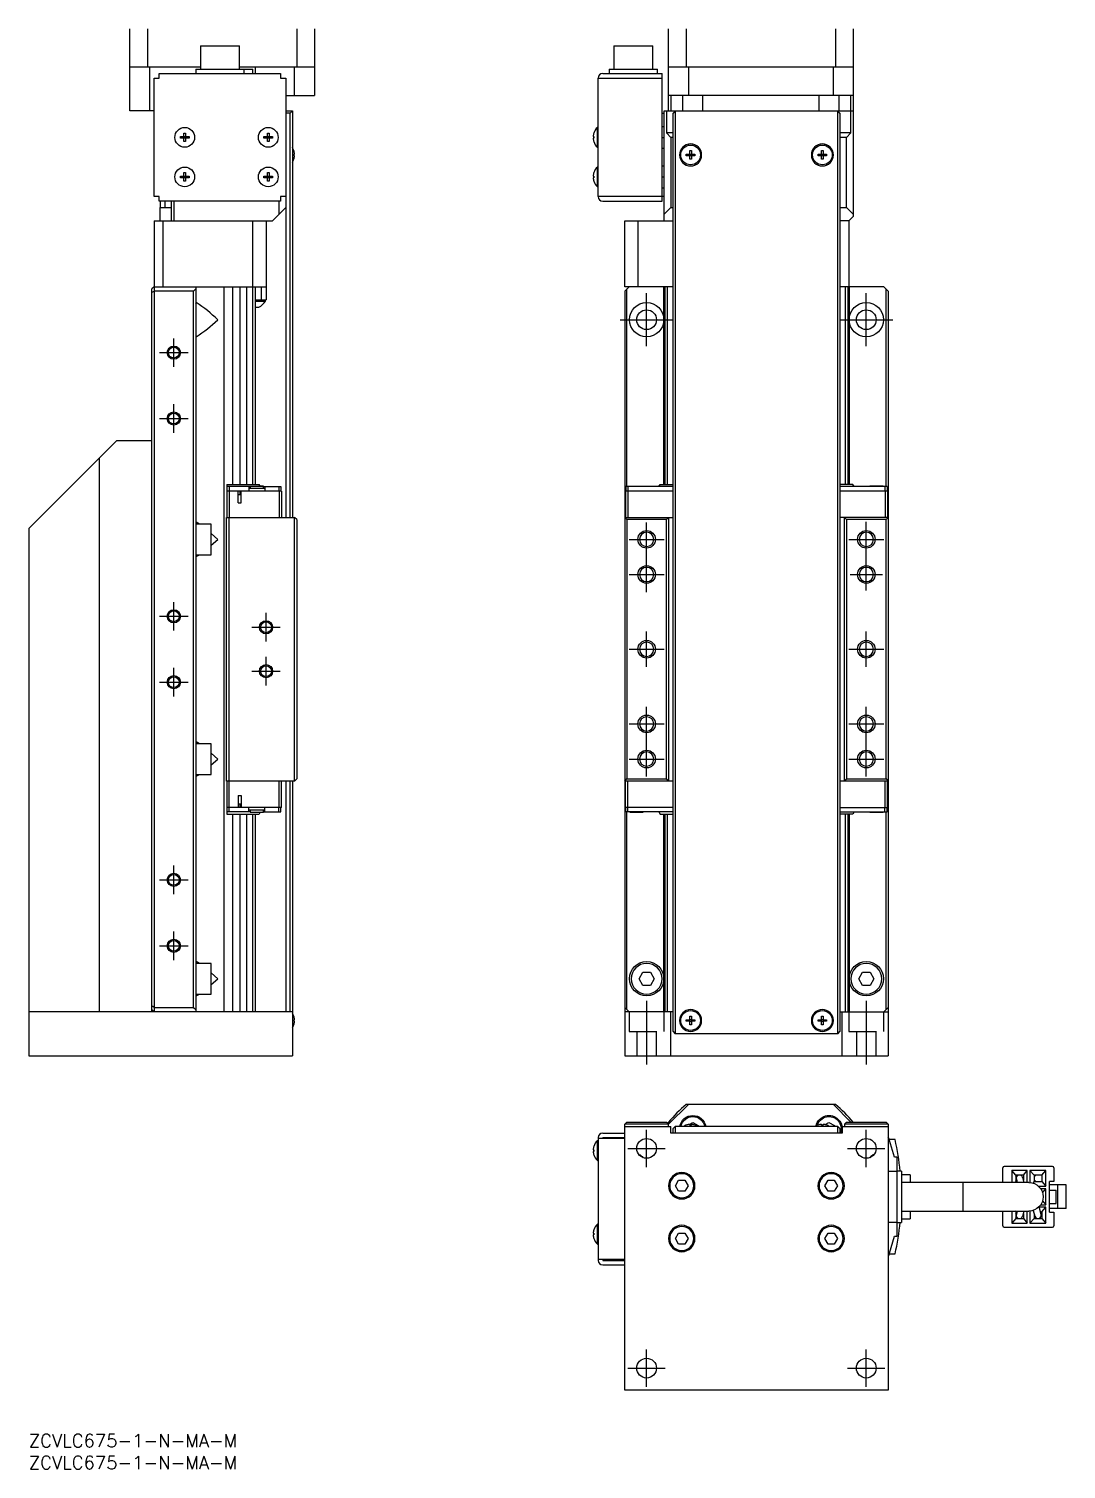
# Model space of a CAD drawing. Extents: x 0 to 531, y -8 to 573.
# Drawn here: x 0 to 236.1, y -8 to 319.8 of the extents above; entities that cross this region are included whole.
import ezdxf

# ---------------------------------------------------------------- set-up
doc = ezdxf.new("R2010")
doc.units = 0
doc.header["$LTSCALE"] = 0.5
doc.linetypes.add('CENTER', pattern=[50.8, 31.75, -6.35, 6.35, -6.35])
doc.linetypes.add('DASHED', pattern=[19.05, 12.7, -6.35])
for name, color, linetype in [('MSM_CENTER', 1, 'CENTER'), ('MSM_CONTINUOUS', 7, 'CONTINUOUS'), ('MSM_DASHED', 4, 'DASHED'), ('MSM_NARROW', 5, 'CONTINUOUS'), ('MSM_PART_NUMBER', 7, 'CONTINUOUS')]:
    doc.layers.add(name, color=color, linetype=linetype)
doc.styles.get("Standard").update_dxf_attribs({"font": 'txt.shx', "height": 3, "bigfont": 'bigfont.shx'})

msp = doc.modelspace()

# ---------------------------------------------------------------- linework, layer by layer
at = {"layer": 'MSM_CENTER'}
for p, q in [((140.63, 247.61), (140.63, 259.61)), ((190.63, 247.61), (190.63, 259.61)), ((134.63, 253.61), (146.63, 253.61)), ((184.63, 253.61), (196.63, 253.61)), ((33, 242.86), (33, 249.36)), ((29.75, 246.11), (36.25, 246.11)), ((33, 227.86), (33, 234.36)), ((29.75, 231.11), (36.25, 231.11)), ((140.63, 191.61), (140.63, 207.61)), ((190.63, 191.96), (190.63, 207.61)), ((136.63, 203.61), (144.63, 203.61)), ((186.63, 203.61), (194.63, 203.61)), ((136.63, 195.61), (144.63, 195.61)), ((186.98, 195.61), (194.28, 195.61)), ((33, 182.86), (33, 189.36)), ((54, 180.36), (54, 186.86)), ((29.75, 186.11), (36.25, 186.11)), ((50.75, 183.61), (57.25, 183.61)), ((140.63, 174.61), (140.63, 182.61)), ((190.63, 174.61), (190.63, 182.61)), ((136.63, 178.61), (144.63, 178.61)), ((186.63, 178.61), (194.63, 178.61)), ((33, 167.86), (33, 174.36)), ((54, 170.36), (54, 176.86)), ((29.75, 171.11), (36.25, 171.11)), ((50.75, 173.61), (57.25, 173.61)), ((140.63, 149.61), (140.63, 165.61)), ((190.63, 149.61), (190.63, 165.61)), ((136.63, 161.61), (144.63, 161.61)), ((186.63, 161.61), (194.63, 161.61)), ((136.63, 153.61), (144.63, 153.61)), ((186.63, 153.61), (194.63, 153.61)), ((33, 122.86), (33, 129.36)), ((29.75, 126.11), (36.25, 126.11)), ((33, 107.86), (33, 114.36)), ((29.75, 111.11), (36.25, 111.11)), ((140.63, 98.61), (140.63, 84.11)), ((190.63, 98.61), (190.63, 84.11)), ((140.63, 60.75), (140.63, 69.25)), ((190.63, 60.75), (190.63, 69.25)), ((136.38, 65), (144.88, 65)), ((186.38, 65), (194.88, 65)), ((140.63, 10.75), (140.63, 19.25)), ((190.63, 10.75), (190.63, 19.25)), ((136.38, 15), (144.88, 15)), ((186.38, 15), (194.88, 15))]:
    msp.add_line(p, q, dxfattribs=at)
at = {"layer": 'MSM_CONTINUOUS'}
for p, q in [((23, 301.11), (23, 319.81)), ((27.03, 319.81), (27.03, 311.11)), ((60.97, 319.81), (60.97, 311.11)), ((65, 319.81), (65, 304.61)), ((145.63, 301.11), (145.63, 319.81)), ((149.66, 319.81), (149.66, 311.11)), ((183.6, 319.81), (183.6, 311.11)), ((187.63, 319.81), (187.63, 277.11)), ((39.07, 315.91), (39.07, 310.61)), ((39.07, 315.91), (47.92, 315.91)), ((47.92, 310.61), (47.92, 315.91)), ((133.2, 315.91), (133.2, 310.61)), ((133.2, 315.91), (142.05, 315.91)), ((142.05, 310.61), (142.05, 315.91)), ((39.07, 311.11), (23, 311.11)), ((27.5, 311.11), (27.5, 301.11)), ((28.5, 308.61), (29.7, 308.61)), ((28.5, 281.61), (28.5, 308.61)), ((29.7, 308.61), (29.7, 309.61)), ((29.7, 309.61), (57.3, 309.61)), ((38, 310.61), (38, 309.61)), ((38, 310.61), (51, 310.61)), ((65, 311.11), (47.92, 311.11)), ((49, 309.61), (49, 310.61)), ((51, 309.61), (51, 310.61)), ((51.5, 311.11), (51.5, 309.61)), ((57.3, 309.61), (57.3, 308.61)), ((57.3, 308.61), (58.5, 308.61)), ((58.5, 308.61), (58.5, 208.61)), ((60.5, 304.61), (60.5, 311.11)), ((129.63, 281.61), (129.63, 308.61)), ((129.63, 308.61), (144.13, 308.61)), ((130.63, 309.61), (144.13, 309.61)), ((132.13, 310.61), (132.13, 309.61)), ((132.13, 310.61), (143.13, 310.61)), ((143.13, 309.61), (143.13, 310.61)), ((144.13, 280.61), (144.13, 309.61)), ((187.63, 311.11), (145.63, 311.11)), ((150.13, 311.11), (150.13, 304.61)), ((183.13, 304.61), (183.13, 311.11)), ((58.5, 304.61), (65, 304.61)), ((187.63, 304.61), (145.63, 304.61)), ((146.13, 304.61), (146.13, 301.11)), ((148.89, 301.11), (148.89, 304.61)), ((153.36, 304.61), (153.36, 301.11)), ((179.89, 301.11), (179.89, 304.61)), ((184.36, 304.61), (184.36, 301.11)), ((187.13, 296.11), (187.13, 304.61)), ((28.5, 301.11), (23, 301.11)), ((58.5, 301.11), (60, 301.11)), ((59.5, 300.61), (58.5, 300.61)), ((60, 301.11), (59.5, 300.61)), ((59.5, 208.61), (59.5, 300.61)), ((60, 301.11), (60, 208.61)), ((144.13, 300.61), (144.63, 300.61)), ((144.63, 276.11), (144.63, 301.11)), ((144.63, 301.11), (187.63, 301.11)), ((145.13, 301.11), (145.13, 296.11)), ((147.13, 301.11), (146.63, 300.61)), ((146.63, 91.61), (146.63, 300.61)), ((147.13, 301.11), (147.13, 91.11)), ((184.63, 300.61), (184.13, 301.11)), ((184.13, 91.11), (184.13, 301.11)), ((184.63, 300.61), (184.63, 91.61)), ((34.53, 294.93), (34.53, 295.29)), ((34.53, 295.29), (35.32, 295.29)), ((35.3, 294.93), (35.3, 295.29)), ((35.32, 296.08), (35.68, 296.08)), ((35.32, 295.29), (35.32, 296.08)), ((35.32, 295.31), (35.68, 295.31)), ((35.68, 296.08), (35.68, 295.29)), ((35.68, 295.29), (36.47, 295.29)), ((35.7, 295.29), (35.7, 294.93)), ((36.47, 295.29), (36.47, 294.93)), ((53.53, 295.29), (54.32, 295.29)), ((53.53, 294.93), (53.53, 295.29)), ((54.3, 294.93), (54.3, 295.29)), ((54.32, 296.08), (54.68, 296.08)), ((54.32, 295.29), (54.32, 296.08)), ((54.32, 295.31), (54.68, 295.31)), ((54.68, 296.08), (54.68, 295.29)), ((54.68, 295.29), (55.47, 295.29)), ((54.7, 295.29), (54.7, 294.93)), ((55.47, 295.29), (55.47, 294.93)), ((128.44, 295.29), (128.6, 295.29)), ((128.59, 296.09), (128.6, 296.08)), ((128.6, 295.29), (128.6, 294.93)), ((129.63, 297.36), (129.44, 297.36)), ((129.44, 292.86), (129.44, 297.36)), ((144.13, 297.61), (144.63, 297.61)), ((144.13, 295.11), (144.63, 295.11)), ((146.63, 296.11), (145.13, 296.11)), ((145.13, 296.11), (146.13, 295.11)), ((146.63, 295.11), (146.13, 295.11)), ((146.13, 295.11), (146.13, 279.11)), ((187.13, 296.11), (184.63, 296.11)), ((186.13, 295.11), (184.63, 295.11)), ((186.13, 295.11), (187.13, 296.11)), ((186.13, 279.11), (186.13, 295.11)), ((35.32, 294.93), (34.53, 294.93)), ((35.32, 294.14), (35.32, 294.93)), ((35.68, 294.92), (35.32, 294.92)), ((35.68, 294.14), (35.32, 294.14)), ((35.68, 294.93), (35.68, 294.14)), ((36.47, 294.93), (35.68, 294.93)), ((54.32, 294.93), (53.53, 294.93)), ((54.32, 294.14), (54.32, 294.93)), ((54.68, 294.92), (54.32, 294.92)), ((54.68, 294.14), (54.32, 294.14)), ((55.47, 294.93), (54.68, 294.93)), ((54.68, 294.93), (54.68, 294.14)), ((60.33, 292.08), (60.34, 292.09)), ((128.6, 294.93), (128.44, 294.93)), ((128.6, 294.14), (128.59, 294.13)), ((129.44, 292.86), (129.63, 292.86)), ((144.13, 292.61), (144.63, 292.61)), ((150.45, 292.08), (150.81, 292.08)), ((150.45, 291.29), (150.45, 292.08)), ((150.81, 292.08), (150.81, 291.29)), ((180.45, 292.08), (180.81, 292.08)), ((180.45, 291.29), (180.45, 292.08)), ((180.81, 292.08), (180.81, 291.29)), ((60.33, 291.29), (60.49, 291.29)), ((60.33, 290.93), (60.33, 291.29)), ((60.49, 290.93), (60.33, 290.93)), ((60.34, 290.13), (60.33, 290.14)), ((144.13, 288.61), (144.63, 288.61)), ((149.65, 290.93), (149.65, 291.29)), ((149.65, 291.29), (150.45, 291.29)), ((150.45, 290.93), (149.65, 290.93)), ((150.43, 290.93), (150.43, 291.29)), ((150.45, 291.31), (150.81, 291.31)), ((150.45, 290.14), (150.45, 290.93)), ((150.81, 290.92), (150.45, 290.92)), ((150.81, 290.14), (150.45, 290.14)), ((150.81, 291.29), (151.6, 291.29)), ((150.81, 290.93), (150.81, 290.14)), ((151.6, 290.93), (150.81, 290.93)), ((150.82, 291.29), (150.82, 290.93)), ((151.6, 291.29), (151.6, 290.93)), ((179.65, 290.93), (179.65, 291.29)), ((179.65, 291.29), (180.45, 291.29)), ((180.45, 290.93), (179.65, 290.93)), ((180.43, 290.93), (180.43, 291.29)), ((180.45, 291.31), (180.81, 291.31)), ((180.45, 290.14), (180.45, 290.93)), ((180.81, 290.92), (180.45, 290.92)), ((180.81, 290.14), (180.45, 290.14)), ((180.81, 291.29), (181.6, 291.29)), ((180.81, 290.93), (180.81, 290.14)), ((181.6, 290.93), (180.81, 290.93)), ((180.82, 291.29), (180.82, 290.93)), ((181.6, 291.29), (181.6, 290.93)), ((34.53, 285.93), (34.53, 286.29)), ((34.53, 286.29), (35.32, 286.29)), ((35.32, 285.93), (34.53, 285.93)), ((35.3, 285.93), (35.3, 286.29)), ((35.32, 287.08), (35.68, 287.08)), ((35.32, 286.29), (35.32, 287.08)), ((35.32, 286.31), (35.68, 286.31)), ((35.32, 285.14), (35.32, 285.93)), ((35.68, 285.92), (35.32, 285.92)), ((35.68, 287.08), (35.68, 286.29)), ((35.68, 286.29), (36.47, 286.29)), ((36.47, 285.93), (35.68, 285.93)), ((35.68, 285.93), (35.68, 285.14)), ((35.7, 286.29), (35.7, 285.93)), ((36.47, 286.29), (36.47, 285.93)), ((53.53, 286.29), (54.32, 286.29)), ((53.53, 285.93), (53.53, 286.29)), ((54.32, 285.93), (53.53, 285.93)), ((54.3, 285.93), (54.3, 286.29)), ((54.32, 286.29), (54.32, 287.08)), ((54.32, 287.08), (54.68, 287.08)), ((54.32, 286.31), (54.68, 286.31)), ((54.32, 285.14), (54.32, 285.93)), ((54.68, 285.92), (54.32, 285.92)), ((54.68, 287.08), (54.68, 286.29)), ((54.68, 286.29), (55.47, 286.29)), ((54.68, 285.93), (54.68, 285.14)), ((55.47, 285.93), (54.68, 285.93)), ((54.7, 286.29), (54.7, 285.93)), ((55.47, 286.29), (55.47, 285.93)), ((128.44, 286.29), (128.6, 286.29)), ((128.6, 285.93), (128.44, 285.93)), ((128.59, 287.09), (128.6, 287.08)), ((128.6, 286.29), (128.6, 285.93)), ((129.63, 288.36), (129.44, 288.36)), ((129.44, 283.86), (129.44, 288.36)), ((144.13, 286.11), (144.63, 286.11)), ((35.68, 285.14), (35.32, 285.14)), ((54.68, 285.14), (54.32, 285.14)), ((128.6, 285.14), (128.59, 285.13)), ((129.44, 283.86), (129.63, 283.86)), ((144.13, 283.61), (144.63, 283.61)), ((29.7, 281.61), (28.5, 281.61)), ((29.7, 280.61), (29.7, 281.61)), ((57.3, 280.61), (29.7, 280.61)), ((29.8, 279.11), (29.8, 276.11)), ((29.8, 279.11), (32.5, 279.11)), ((30, 279.11), (30, 280.61)), ((31, 280.61), (31, 279.11)), ((32.5, 276.11), (32.5, 280.61)), ((33, 280.61), (33, 276.11)), ((55.5, 276.11), (58.5, 279.11)), ((57, 277.61), (57, 280.61)), ((58.5, 281.61), (57.3, 281.61)), ((57.3, 281.61), (57.3, 280.61)), ((144.63, 281.61), (129.63, 281.61)), ((130.63, 280.61), (144.13, 280.61)), ((144.63, 277.61), (146.13, 279.11)), ((146.13, 279.11), (146.63, 279.11)), ((184.63, 279.11), (186.13, 279.11)), ((186.13, 279.11), (187.63, 277.61)), ((28.5, 276.11), (28.5, 260.11)), ((28.5, 276.11), (55.5, 276.11)), ((30.5, 276.11), (30.5, 261.11)), ((51, 261.11), (51, 276.11)), ((54, 276.11), (54, 258.11)), ((135.63, 261.11), (135.63, 276.11)), ((135.63, 276.11), (146.63, 276.11)), ((138.63, 276.11), (138.63, 261.11)), ((186.63, 276.11), (184.63, 276.11)), ((186.63, 276.11), (187.63, 277.11)), ((186.63, 276.11), (186.63, 261.11)), ((28.5, 261.11), (28, 260.61)), ((28, 96.11), (28, 260.61)), ((28, 259.91), (28.23, 259.95)), ((28.23, 259.95), (28.5, 260.11)), ((28.5, 261.11), (54, 261.11)), ((37.5, 260.11), (28.51, 260.11)), ((28.51, 260.11), (28.51, 97.11)), ((38, 260.61), (37.5, 260.11)), ((37.5, 97.11), (37.5, 260.11)), ((38, 261.11), (38, 96.11)), ((44.5, 96.11), (44.5, 261.11)), ((46.39, 261.11), (46.39, 216.11)), ((48, 261.11), (48, 216.11)), ((49.61, 216.11), (49.61, 261.11)), ((50.99, 216.11), (50.99, 261.11)), ((51.5, 261.11), (51.5, 216.11)), ((53, 258.11), (53, 261.11)), ((146.63, 261.11), (135.63, 261.11)), ((136.63, 261.11), (135.63, 260.11)), ((135.63, 260.11), (135.63, 86.11)), ((136.13, 215.61), (136.13, 260.61)), ((144.53, 216.11), (144.53, 261.11)), ((144.83, 216.11), (144.83, 261.11)), ((145.33, 261.11), (145.33, 216.11)), ((194.63, 261.11), (184.63, 261.11)), ((185.92, 216.11), (185.92, 261.11)), ((186.43, 261.11), (186.43, 216.11)), ((186.73, 261.11), (186.73, 216.11)), ((195.63, 260.11), (194.63, 261.11)), ((195.13, 215.61), (195.13, 260.61)), ((195.63, 260.11), (195.63, 86.11)), ((38, 257.35), (38.12, 257.51)), ((51.5, 258.11), (54, 258.11)), ((51.5, 257.86), (53.85, 257.86)), ((51.5, 256.46), (52.34, 256.46)), ((53.85, 257.86), (53.85, 258.11)), ((38, 249.87), (38.12, 249.71)), ((20, 226.11), (0, 206.11)), ((20, 226.11), (28, 226.11)), ((16, 222.11), (16, 96.11)), ((45.1, 216.11), (52.43, 216.11)), ((45.1, 216.11), (45.1, 208.61)), ((50.4, 215.61), (45.1, 215.61)), ((57.5, 214.61), (45.1, 214.61)), ((45.6, 215.61), (45.6, 208.61)), ((47.65, 211.91), (47.65, 214.61)), ((47.65, 213.81), (48.35, 213.81)), ((48, 214.61), (48, 213.81)), ((48.35, 211.91), (48.35, 214.61)), ((50.1, 215.61), (50.1, 214.61)), ((53.7, 215.21), (50.1, 215.21)), ((50.4, 215.66), (50.4, 215.21)), ((53.4, 215.66), (50.4, 215.66)), ((52.7, 215.66), (52.43, 216.11)), ((53.4, 215.71), (52.67, 215.71)), ((53.4, 215.21), (53.4, 215.71)), ((53.4, 215.61), (57.4, 215.61)), ((53.7, 215.61), (53.7, 214.61)), ((56.9, 215.61), (56.9, 214.61)), ((57, 214.61), (57, 208.61)), ((57.4, 215.61), (57.4, 214.61)), ((57.5, 214.61), (57.5, 208.61)), ((135.83, 214.61), (135.83, 208.61)), ((146.63, 214.61), (135.83, 214.61)), ((135.88, 215.61), (135.88, 214.61)), ((146.63, 215.61), (135.88, 215.61)), ((136.33, 214.61), (136.33, 208.61)), ((136.38, 215.61), (136.38, 214.61)), ((136.83, 215.66), (136.83, 215.61)), ((139.83, 215.66), (136.83, 215.66)), ((139.83, 215.61), (139.83, 215.66)), ((143.4, 215.61), (143.7, 216.11)), ((143.7, 216.11), (146.63, 216.11)), ((187.56, 216.11), (184.63, 216.11)), ((195.38, 215.61), (184.63, 215.61)), ((195.43, 214.61), (184.63, 214.61)), ((187.86, 215.61), (187.56, 216.11)), ((191.43, 215.71), (191.43, 215.61)), ((194.43, 215.71), (191.43, 215.71)), ((194.43, 215.61), (194.43, 215.71)), ((194.88, 215.61), (194.88, 214.61)), ((194.93, 214.61), (194.93, 208.61)), ((195.38, 215.61), (195.38, 214.61)), ((195.43, 214.61), (195.43, 208.61)), ((47.65, 211.91), (48.35, 211.91)), ((38.12, 207.51), (38, 207.35)), ((41.5, 207.11), (38, 207.11)), ((38.87, 207.11), (38.12, 207.51)), ((41.5, 200.11), (41.5, 207.11)), ((45, 148.61), (45, 208.61)), ((45, 208.61), (60.5, 208.61)), ((45.5, 208.61), (45.5, 148.61)), ((61, 208.11), (60.5, 208.61)), ((60.5, 148.61), (60.5, 208.61)), ((61, 208.11), (61, 149.11)), ((136.13, 208.11), (135.63, 208.61)), ((135.63, 208.61), (146.63, 208.61)), ((136.13, 208.11), (136.13, 149.11)), ((145.13, 208.11), (136.13, 208.11)), ((145.13, 208.11), (145.63, 208.61)), ((145.13, 149.11), (145.13, 208.11)), ((145.63, 208.61), (145.63, 148.61)), ((195.63, 208.61), (184.63, 208.61)), ((185.63, 148.61), (185.63, 208.61)), ((185.63, 208.61), (186.13, 208.11)), ((195.13, 208.11), (186.13, 208.11)), ((186.13, 208.11), (186.13, 149.11)), ((195.63, 208.61), (195.13, 208.11)), ((195.13, 149.11), (195.13, 208.11)), ((0, 206.11), (0, 86.11)), ((43, 203.61), (41.5, 204.93)), ((41.5, 202.29), (43, 203.61)), ((38, 200.11), (41.5, 200.11)), ((38.12, 199.71), (38.87, 200.11)), ((38, 199.87), (38.12, 199.71)), ((38.12, 157.51), (38, 157.35)), ((38.87, 157.11), (38.12, 157.51)), ((41.5, 157.11), (38, 157.11)), ((41.5, 150.11), (41.5, 157.11)), ((43, 153.61), (41.5, 154.93)), ((41.5, 152.29), (43, 153.61)), ((38, 150.11), (41.5, 150.11)), ((38, 149.87), (38.12, 149.71)), ((38.12, 149.71), (38.87, 150.11)), ((60.5, 148.61), (45, 148.61)), ((45.1, 148.61), (45.1, 141.11)), ((45.6, 141.61), (45.6, 148.61)), ((57, 142.61), (57, 148.61)), ((57.5, 142.61), (57.5, 148.61)), ((58.5, 148.61), (58.5, 96.11)), ((59.5, 96.11), (59.5, 148.61)), ((60, 148.61), (60, 86.11)), ((60.5, 148.61), (61, 149.11)), ((135.63, 148.61), (136.13, 149.11)), ((146.63, 148.61), (135.63, 148.61)), ((135.83, 142.61), (135.83, 148.61)), ((136.13, 149.11), (145.13, 149.11)), ((136.33, 142.61), (136.33, 148.61)), ((145.63, 148.61), (145.13, 149.11)), ((195.63, 148.61), (184.63, 148.61)), ((186.13, 149.11), (185.63, 148.61)), ((186.13, 149.11), (195.13, 149.11)), ((194.93, 142.61), (194.93, 148.61)), ((195.13, 149.11), (195.63, 148.61)), ((195.43, 142.61), (195.43, 148.61)), ((47.65, 145.31), (48.35, 145.31)), ((47.65, 145.31), (47.65, 142.61)), ((48.35, 145.31), (48.35, 142.61)), ((57.5, 142.61), (45.1, 142.61)), ((50.4, 141.61), (45.1, 141.61)), ((45.1, 141.11), (52.43, 141.11)), ((46.39, 141.11), (46.39, 96.11)), ((47.65, 143.41), (48.35, 143.41)), ((48, 143.41), (48, 142.61)), ((48, 141.11), (48, 96.11)), ((49.61, 96.11), (49.61, 141.11)), ((50.1, 141.61), (50.1, 142.61)), ((53.7, 142.01), (50.1, 142.01)), ((50.4, 142.01), (50.4, 141.51)), ((50.4, 141.51), (53.4, 141.51)), ((50.99, 96.11), (50.99, 141.11)), ((51.5, 141.11), (51.5, 96.11)), ((52.67, 141.51), (52.43, 141.11)), ((53.4, 141.51), (53.4, 142.01)), ((53.4, 141.61), (57.4, 141.61)), ((53.7, 141.61), (53.7, 142.61)), ((56.9, 141.61), (56.9, 142.61)), ((57.4, 141.61), (57.4, 142.61)), ((146.63, 142.61), (135.83, 142.61)), ((135.88, 141.61), (135.88, 142.61)), ((146.63, 141.61), (135.88, 141.61)), ((136.13, 96.61), (136.13, 141.61)), ((136.38, 141.61), (136.38, 142.61)), ((136.83, 141.61), (136.83, 141.51)), ((136.83, 141.51), (139.83, 141.51)), ((139.83, 141.51), (139.83, 141.61)), ((143.4, 141.61), (143.7, 141.11)), ((143.7, 141.11), (146.63, 141.11)), ((144.53, 96.11), (144.53, 141.11)), ((144.83, 96.11), (144.83, 141.11)), ((145.33, 141.11), (145.33, 96.11)), ((184.63, 142.61), (195.43, 142.61)), ((184.63, 141.61), (195.38, 141.61)), ((187.56, 141.11), (184.63, 141.11)), ((185.92, 96.11), (185.92, 141.11)), ((186.43, 141.11), (186.43, 96.11)), ((186.73, 141.11), (186.73, 96.11)), ((187.86, 141.61), (187.56, 141.11)), ((191.43, 141.61), (191.43, 141.56)), ((191.43, 141.56), (194.43, 141.56)), ((194.43, 141.56), (194.43, 141.61)), ((194.88, 141.61), (194.88, 142.61)), ((195.13, 96.61), (195.13, 141.61)), ((195.38, 141.61), (195.38, 142.61)), ((38.12, 107.51), (38, 107.35)), ((41.5, 107.11), (38, 107.11)), ((38.87, 107.11), (38.12, 107.51)), ((41.5, 100.11), (41.5, 107.11)), ((43, 103.61), (41.5, 104.93)), ((138.9, 103.61), (139.76, 105.11)), ((139.76, 105.11), (141.49, 105.11)), ((141.49, 105.11), (142.36, 103.61)), ((188.9, 103.61), (189.76, 105.11)), ((189.76, 105.11), (191.49, 105.11)), ((191.49, 105.11), (192.36, 103.61)), ((41.5, 102.29), (43, 103.61)), ((139.76, 102.11), (138.9, 103.61)), ((141.49, 102.11), (139.76, 102.11)), ((142.36, 103.61), (141.49, 102.11)), ((189.76, 102.11), (188.9, 103.61)), ((191.49, 102.11), (189.76, 102.11)), ((192.36, 103.61), (191.49, 102.11)), ((38, 100.11), (41.5, 100.11)), ((38, 99.87), (38.12, 99.71)), ((38.12, 99.71), (38.87, 100.11)), ((60, 96.11), (0, 96.11)), ((28.23, 97.27), (28, 97.31)), ((28, 96.61), (28.5, 96.11)), ((28.5, 97.11), (28.23, 97.27)), ((28.5, 97.11), (28.5, 96.11)), ((28.51, 97.11), (37.5, 97.11)), ((37.5, 97.11), (38, 96.61)), ((60.33, 95.08), (60.34, 95.09)), ((135.63, 97.11), (136.63, 96.11)), ((146.63, 96.11), (135.63, 96.11)), ((146.13, 86.11), (146.13, 96.11)), ((150.45, 95.08), (150.81, 95.08)), ((150.45, 94.29), (150.45, 95.08)), ((150.81, 95.08), (150.81, 94.29)), ((180.45, 95.08), (180.81, 95.08)), ((180.45, 94.29), (180.45, 95.08)), ((180.81, 95.08), (180.81, 94.29)), ((184.63, 96.11), (195.63, 96.11)), ((185.13, 86.11), (185.13, 96.11)), ((194.63, 96.11), (195.63, 97.11)), ((60.33, 94.29), (60.49, 94.29)), ((60.33, 93.93), (60.33, 94.29)), ((60.49, 93.93), (60.33, 93.93)), ((60.34, 93.13), (60.33, 93.14)), ((149.65, 94.29), (150.45, 94.29)), ((149.65, 93.93), (149.65, 94.29)), ((150.45, 93.93), (149.65, 93.93)), ((150.43, 93.93), (150.43, 94.29)), ((150.45, 94.31), (150.81, 94.31)), ((150.45, 93.14), (150.45, 93.93)), ((150.81, 93.92), (150.45, 93.92)), ((150.81, 93.14), (150.45, 93.14)), ((150.81, 94.29), (151.6, 94.29)), ((150.81, 93.93), (150.81, 93.14)), ((151.6, 93.93), (150.81, 93.93)), ((150.82, 94.29), (150.82, 93.93)), ((151.6, 94.29), (151.6, 93.93)), ((179.65, 93.93), (179.65, 94.29)), ((179.65, 94.29), (180.45, 94.29)), ((180.45, 93.93), (179.65, 93.93)), ((180.43, 93.93), (180.43, 94.29)), ((180.45, 94.31), (180.81, 94.31)), ((180.45, 93.14), (180.45, 93.93)), ((180.81, 93.92), (180.45, 93.92)), ((180.81, 93.14), (180.45, 93.14)), ((180.81, 94.29), (181.6, 94.29)), ((180.81, 93.93), (180.81, 93.14)), ((181.6, 93.93), (180.81, 93.93)), ((180.82, 94.29), (180.82, 93.93)), ((181.6, 94.29), (181.6, 93.93)), ((146.63, 91.61), (147.13, 91.11)), ((184.13, 91.11), (147.13, 91.11)), ((184.13, 91.11), (184.63, 91.61)), ((0, 86.11), (60, 86.11)), ((135.63, 86.11), (195.63, 86.11)), ((150.13, 75), (145.63, 70.5)), ((183.6, 75), (149.66, 75)), ((187.13, 71), (183.13, 75)), ((135.63, 70.5), (136.13, 71)), ((135.63, 10), (135.63, 70.5)), ((145.63, 70.5), (135.63, 70.5)), ((135.63, 70), (146.13, 70)), ((136.13, 71), (145.13, 71)), ((145.63, 70.5), (145.13, 71)), ((145.63, 70), (145.63, 70.97)), ((146.13, 68.5), (146.13, 70)), ((146.63, 69.5), (147.13, 70)), ((146.63, 68.5), (146.63, 69.5)), ((147.13, 70), (147.13, 68.5)), ((184.13, 70), (147.13, 70)), ((149.65, 70.33), (149.65, 70.34)), ((150.32, 70.48), (151.13, 70.94)), ((150.45, 70.33), (150.45, 70.49)), ((150.81, 70.33), (150.45, 70.33)), ((150.81, 70.49), (150.81, 70.33)), ((151.13, 70.94), (152.38, 70.22)), ((151.6, 70.34), (151.6, 70.33)), ((152.38, 70.22), (152.38, 70)), ((179.65, 70.33), (179.65, 70.34)), ((180.45, 70.33), (180.45, 70.49)), ((180.81, 70.33), (180.45, 70.33)), ((180.81, 70.49), (180.81, 70.33)), ((181.24, 70.43), (182.13, 70.94)), ((181.6, 70.34), (181.6, 70.33)), ((182.13, 70.94), (183.38, 70.22)), ((183.38, 70.22), (183.38, 70)), ((184.13, 68.5), (184.13, 70)), ((184.13, 70), (184.63, 69.5)), ((184.63, 69.5), (184.63, 68.5)), ((185.13, 70), (185.13, 68.5)), ((185.13, 70), (195.63, 70)), ((186.13, 71), (185.63, 70.5)), ((185.63, 70.5), (185.63, 70)), ((195.63, 70.5), (185.63, 70.5)), ((186.13, 71), (195.13, 71)), ((195.13, 71), (195.63, 70.5)), ((195.63, 70.5), (195.63, 10)), ((129.44, 62.25), (129.44, 66.75)), ((129.63, 66.75), (129.44, 66.75)), ((129.63, 67.5), (129.63, 39.5)), ((129.63, 67.3), (135.63, 67.3)), ((130.63, 68.5), (135.63, 68.5)), ((130.63, 67.5), (135.63, 67.5)), ((130.63, 67.5), (130.63, 67.3)), ((130.63, 67.39), (135.63, 67.39)), ((185.13, 68.5), (146.13, 68.5)), ((197.2, 67), (195.87, 67)), ((197.03, 63), (195.93, 66.83)), ((128.44, 64.68), (128.6, 64.68)), ((128.6, 64.32), (128.44, 64.32)), ((128.59, 65.48), (128.6, 65.47)), ((128.6, 63.53), (128.59, 63.52)), ((128.6, 64.68), (128.6, 64.32)), ((197.63, 63), (197.03, 63)), ((197.63, 45), (197.63, 63)), ((129.44, 62.25), (129.63, 62.25)), ((197.63, 59.78), (195.63, 59.78)), ((198.63, 59.82), (197.63, 59.82)), ((198.63, 59.82), (198.63, 48.18)), ((221.73, 57.25), (221.73, 60.6)), ((233.03, 60.9), (222.03, 60.9)), ((223.73, 60), (223.73, 57.25)), ((227.28, 60), (223.73, 60)), ((224.63, 58.95), (223.73, 60)), ((226.38, 58.95), (227.28, 60)), ((227.28, 57.25), (227.28, 60)), ((227.88, 60), (227.88, 57.24)), ((231.53, 60), (227.88, 60)), ((228.83, 58.95), (227.88, 60)), ((230.58, 58.95), (231.53, 60)), ((231.53, 56.4), (231.53, 60)), ((233.33, 60.6), (233.33, 57.5)), ((147.18, 56.5), (147.91, 57.75)), ((147.91, 55.25), (147.18, 56.5)), ((147.91, 57.75), (149.35, 57.75)), ((149.35, 57.75), (150.07, 56.5)), ((150.07, 56.5), (149.35, 55.25)), ((181.18, 56.5), (181.91, 57.75)), ((181.91, 55.25), (181.18, 56.5)), ((181.91, 57.75), (183.35, 57.75)), ((183.35, 57.75), (184.07, 56.5)), ((184.07, 56.5), (183.35, 55.25)), ((200.63, 59), (198.63, 59)), ((227.63, 57.25), (198.63, 57.25)), ((200.63, 59), (200.63, 57.25)), ((212.63, 57.25), (212.63, 50.75)), ((224.63, 57.45), (224.46, 57.25)), ((224.63, 58.57), (225, 58.95)), ((226.38, 58.95), (224.63, 58.95)), ((224.63, 58.95), (224.63, 57.45)), ((224.92, 57.54), (224.63, 57.82)), ((224.63, 57.45), (224.94, 57.45)), ((224.78, 57.99), (225, 57.25)), ((226.57, 57.25), (226.22, 58.41)), ((226.38, 58.95), (226.38, 57.89)), ((228.83, 57.45), (228.53, 57.12)), ((228.83, 58.57), (229.2, 58.95)), ((230.58, 58.95), (228.83, 58.95)), ((228.83, 58.95), (228.83, 57.45)), ((229.2, 57.45), (228.83, 57.82)), ((228.83, 57.45), (230.58, 57.45)), ((229.82, 56.4), (231.53, 56.4)), ((231.53, 55.8), (230.33, 55.8)), ((230.58, 58.95), (230.58, 57.45)), ((230.58, 57.45), (231.53, 56.4)), ((230.74, 54.93), (231.53, 55.8)), ((231.53, 52.2), (231.53, 55.8)), ((232.33, 50.5), (232.33, 57.5)), ((233.33, 57.5), (232.33, 57.5)), ((236.13, 56.7), (232.33, 56.7)), ((234.21, 51.3), (234.21, 56.7)), ((236.13, 51.3), (236.13, 56.7)), ((149.35, 55.25), (147.91, 55.25)), ((183.35, 55.25), (181.91, 55.25)), ((230.74, 53.07), (231.53, 52.2)), ((232.33, 55.5), (233.83, 55.5)), ((232.33, 52.5), (233.83, 52.5)), ((233.83, 52.5), (233.83, 55.5)), ((198.63, 50.75), (227.63, 50.75)), ((200.63, 50.75), (200.63, 49)), ((221.73, 47.4), (221.73, 50.75)), ((223.73, 50.75), (223.73, 48)), ((224.63, 50.55), (224.46, 50.75)), ((224.94, 50.55), (224.63, 50.55)), ((224.63, 50.55), (224.63, 49.05)), ((224.63, 50.17), (224.92, 50.46)), ((225, 49.05), (224.63, 49.42)), ((225, 50.75), (224.78, 50.01)), ((226.22, 49.59), (226.57, 50.75)), ((226.38, 50.11), (226.38, 49.05)), ((227.28, 48), (227.28, 50.75)), ((227.88, 50.76), (227.88, 48)), ((228.66, 50.73), (228.53, 50.88)), ((228.61, 50.9), (228.98, 49.6)), ((228.83, 50.14), (228.83, 49.05)), ((229.2, 49.05), (228.83, 49.42)), ((230.42, 50), (229.94, 51.72)), ((231.53, 51.6), (229.98, 51.6)), ((230.27, 50.55), (230.58, 50.55)), ((230.33, 52.2), (231.53, 52.2)), ((230.58, 50.55), (231.53, 51.6)), ((230.58, 50.55), (230.58, 49.05)), ((231.53, 48), (231.53, 51.6)), ((236.13, 51.3), (232.33, 51.3)), ((232.33, 50.5), (233.33, 50.5)), ((233.33, 50.5), (233.33, 47.4)), ((128.59, 46.48), (128.6, 46.47)), ((129.44, 43.25), (129.44, 47.75)), ((129.63, 47.75), (129.44, 47.75)), ((195.63, 48.22), (197.63, 48.22)), ((197.63, 48.18), (198.63, 48.18)), ((198.63, 49), (200.63, 49)), ((222.03, 47.1), (233.03, 47.1)), ((224.63, 49.05), (223.73, 48)), ((223.73, 48), (227.28, 48)), ((224.63, 49.05), (226.38, 49.05)), ((226.38, 49.05), (227.28, 48)), ((228.83, 49.05), (227.88, 48)), ((227.88, 48), (231.53, 48)), ((228.83, 49.05), (230.58, 49.05)), ((230.58, 49.05), (231.53, 48)), ((128.44, 45.68), (128.6, 45.68)), ((128.6, 45.32), (128.44, 45.32)), ((128.6, 44.53), (128.59, 44.52)), ((128.6, 45.68), (128.6, 45.32)), ((129.44, 43.25), (129.63, 43.25)), ((147.18, 44.5), (147.91, 45.75)), ((147.91, 43.25), (147.18, 44.5)), ((147.91, 45.75), (149.35, 45.75)), ((149.35, 43.25), (147.91, 43.25)), ((149.35, 45.75), (150.07, 44.5)), ((150.07, 44.5), (149.35, 43.25)), ((181.18, 44.5), (181.91, 45.75)), ((181.91, 43.25), (181.18, 44.5)), ((181.91, 45.75), (183.35, 45.75)), ((183.35, 43.25), (181.91, 43.25)), ((183.35, 45.75), (184.07, 44.5)), ((184.07, 44.5), (183.35, 43.25)), ((195.93, 41.17), (197.03, 45)), ((197.03, 45), (197.63, 45)), ((135.63, 39.7), (129.63, 39.7)), ((130.63, 39.7), (130.63, 39.5)), ((130.63, 39.5), (135.63, 39.5)), ((195.87, 41), (197.2, 41)), ((130.63, 38.5), (135.63, 38.5)), ((195.63, 10), (135.63, 10))]:
    msp.add_line(p, q, dxfattribs=at)
for centre, radius in [((35.5, 295.11), 2.25), ((54.5, 295.11), 2.25), ((150.63, 291.11), 2.25), ((180.63, 291.11), 2.25), ((35.5, 286.11), 2.25), ((54.5, 286.11), 2.25), ((140.63, 253.61), 3.9), ((140.63, 253.61), 2.25), ((190.63, 253.61), 3.9), ((190.63, 253.61), 2.25), ((33, 246.11), 1.23), ((33, 231.11), 1.23), ((33, 186.11), 1.23), ((54, 183.61), 1.23), ((54, 173.61), 1.23), ((33, 171.11), 1.23), ((33, 126.11), 1.23), ((33, 111.11), 1.23), ((140.63, 103.61), 3.9), ((190.63, 103.61), 3.9), ((150.63, 94.11), 2.25), ((180.63, 94.11), 2.25), ((140.63, 65), 2.25), ((190.63, 65), 2.25), ((140.63, 15), 2.25), ((190.63, 15), 2.25)]:
    msp.add_circle(centre, radius, dxfattribs=at)
at = {"layer": 'MSM_CONTINUOUS', "extrusion": (0, 0, -1)}
for centre, radius in [((-150.63, 291.11), 2.5), ((-180.63, 291.11), 2.5), ((-140.63, 203.61), 1.62), ((-190.63, 203.61), 1.62), ((-140.63, 195.61), 1.62), ((-190.63, 195.61), 1.62), ((-140.63, 178.61), 1.62), ((-190.63, 178.61), 1.62), ((-140.63, 161.61), 1.62), ((-190.63, 161.61), 1.62), ((-140.63, 153.61), 1.62), ((-190.63, 153.61), 1.62), ((-140.63, 103.61), 3.5), ((-190.63, 103.61), 3.5), ((-150.63, 94.11), 2.5), ((-180.63, 94.11), 2.5), ((-148.63, 56.5), 3), ((-148.63, 56.5), 2.75), ((-182.63, 56.5), 3), ((-182.63, 56.5), 2.75), ((-148.63, 44.5), 3), ((-148.63, 44.5), 2.75), ((-182.63, 44.5), 3), ((-182.63, 44.5), 2.75)]:
    msp.add_circle(centre, radius, dxfattribs=at)
at = {"layer": 'MSM_CONTINUOUS'}
for centre, radius, start, end in [((130.63, 308.61), 1, 90, 180), ((131.43, 295.11), 2.99, 161.0315, 176.554), ((131.43, 295.11), 3, 131.4096, 160.9979), ((57.5, 291.11), 3, 19.0021, 33.5573), ((57.5, 291.11), 2.99, 3.446, 18.9685), ((131.43, 295.11), 2.99, 183.446, 198.9685), ((131.43, 295.11), 3, 199.0021, 228.5904), ((57.5, 291.11), 3, 326.4427, 340.9979), ((57.5, 291.11), 2.99, 341.0315, 356.554), ((131.43, 286.11), 2.99, 161.0315, 176.554), ((131.43, 286.11), 2.99, 183.446, 198.9685), ((131.43, 286.11), 3, 131.4096, 160.9979), ((131.43, 286.11), 3, 199.0021, 228.5904), ((130.63, 281.61), 1, 180, 270), ((29.5, 261.61), 1.8, 236.251, 236.4427), ((21.2, 231.35), 31.15, 45.6019, 57.107), ((51, 259.42), 3.25, 294.3004, 331.2734), ((21.2, 275.87), 31.15, 302.893, 314.3981), ((29.5, 95.61), 1.8, 123.5573, 123.749), ((57.5, 94.11), 3, 19.0021, 33.5573), ((57.5, 94.11), 2.99, 3.446, 18.9685), ((57.5, 94.11), 3, 326.4427, 340.9979), ((57.5, 94.11), 2.99, 341.0315, 356.554), ((166.63, 54), 27, 128.9424, 141.0576), ((166.63, 54), 27, 38.9424, 51.0576), ((150.63, 67.5), 3, 109.0021, 123.5573), ((150.63, 67.5), 2.99, 93.446, 108.9685), ((150.63, 67.5), 2.99, 71.0315, 86.554), ((150.63, 67.5), 3, 56.4427, 70.9979), ((180.63, 67.5), 3, 109.0021, 123.5573), ((180.63, 67.5), 2.99, 93.446, 108.9685), ((180.63, 67.5), 2.99, 71.0315, 86.554), ((180.63, 67.5), 3, 56.4427, 70.9979), ((131.43, 64.5), 3, 131.4096, 160.9979), ((130.63, 67.5), 1, 90, 180), ((193.05, 66), 3, 15.9958, 30.6522), ((138.62, 54), 60, 5.5664, 12.5133), ((131.43, 64.5), 2.99, 161.0315, 176.554), ((131.43, 64.5), 2.99, 183.446, 198.9685), ((131.43, 64.5), 3, 199.0021, 228.5904), ((192.93, 61.9), 1.8, 106.8077, 146.3384), ((222.03, 60.6), 0.3, 90, 180), ((233.03, 60.6), 0.3, 0, 90), ((225.5, 58.2), 0.75, 16.5209, 196.5209), ((225.5, 49.8), 0.75, 163.4791, 343.4791), ((229.7, 49.8), 0.75, 195.6242, 15.6242), ((131.43, 45.5), 2.99, 161.0315, 176.554), ((131.43, 45.5), 3, 131.4096, 160.9979), ((138.62, 54), 60, 347.4867, 354.4336), ((222.03, 47.4), 0.3, 180, 270), ((233.03, 47.4), 0.3, 270, 0), ((131.43, 45.5), 2.99, 183.446, 198.9685), ((131.43, 45.5), 3, 199.0021, 228.5904), ((130.63, 39.5), 1, 180, 270), ((193.05, 42), 3, 329.3478, 344.0042)]:
    msp.add_arc(centre, radius, start, end, dxfattribs=at)
at = {"layer": 'MSM_CONTINUOUS', "extrusion": (0, 0, -1)}
for centre, radius, start, end in [((-151.13, 69.5), 3, 9.5941, 170.4059), ((-151.13, 69.5), 2.75, 10.4757, 169.5243), ((-182.13, 69.5), 3, 12.2456, 199.4712), ((-182.13, 69.5), 2.75, 16.3826, 201.3237), ((-138.33, 61.9), 1.8, 106.8077, 146.3384), ((-227.63, 54), 3.25, 90, 270)]:
    msp.add_arc(centre, radius, start, end, dxfattribs=at)
at = {"layer": 'MSM_DASHED'}
for p, q in [((136.63, 96.11), (136.63, 91.61)), ((144.63, 91.61), (144.63, 96.11)), ((186.63, 96.11), (186.63, 91.61)), ((194.63, 91.61), (194.63, 96.11)), ((136.63, 91.61), (144.63, 91.61)), ((138.38, 91.61), (138.38, 86.11)), ((142.88, 86.11), (142.88, 91.61)), ((186.63, 91.61), (194.63, 91.61)), ((188.38, 91.61), (188.38, 86.11)), ((192.88, 86.11), (192.88, 91.61))]:
    msp.add_line(p, q, dxfattribs=at)
at = {"layer": 'MSM_NARROW'}
for centre, radius in [((33, 246.11), 1.5), ((33, 231.11), 1.5), ((140.63, 203.61), 2), ((190.63, 203.61), 2), ((140.63, 195.61), 2), ((190.63, 195.61), 2), ((33, 186.11), 1.5), ((54, 183.61), 1.5), ((140.63, 178.61), 2), ((190.63, 178.61), 2), ((54, 173.61), 1.5), ((33, 171.11), 1.5), ((140.63, 161.61), 2), ((190.63, 161.61), 2), ((140.63, 153.61), 2), ((190.63, 153.61), 2), ((33, 126.11), 1.5), ((33, 111.11), 1.5)]:
    msp.add_circle(centre, radius, dxfattribs=at)

# ---------------------------------------------------------------- texts
at = {"layer": 'MSM_PART_NUMBER'}
for p in [(0, -3), (0, -8)]:
    msp.add_text('ZCVLC675-1-N-MA-M', height=3, dxfattribs=at).set_placement(p)

doc.saveas('drawing.dxf')
